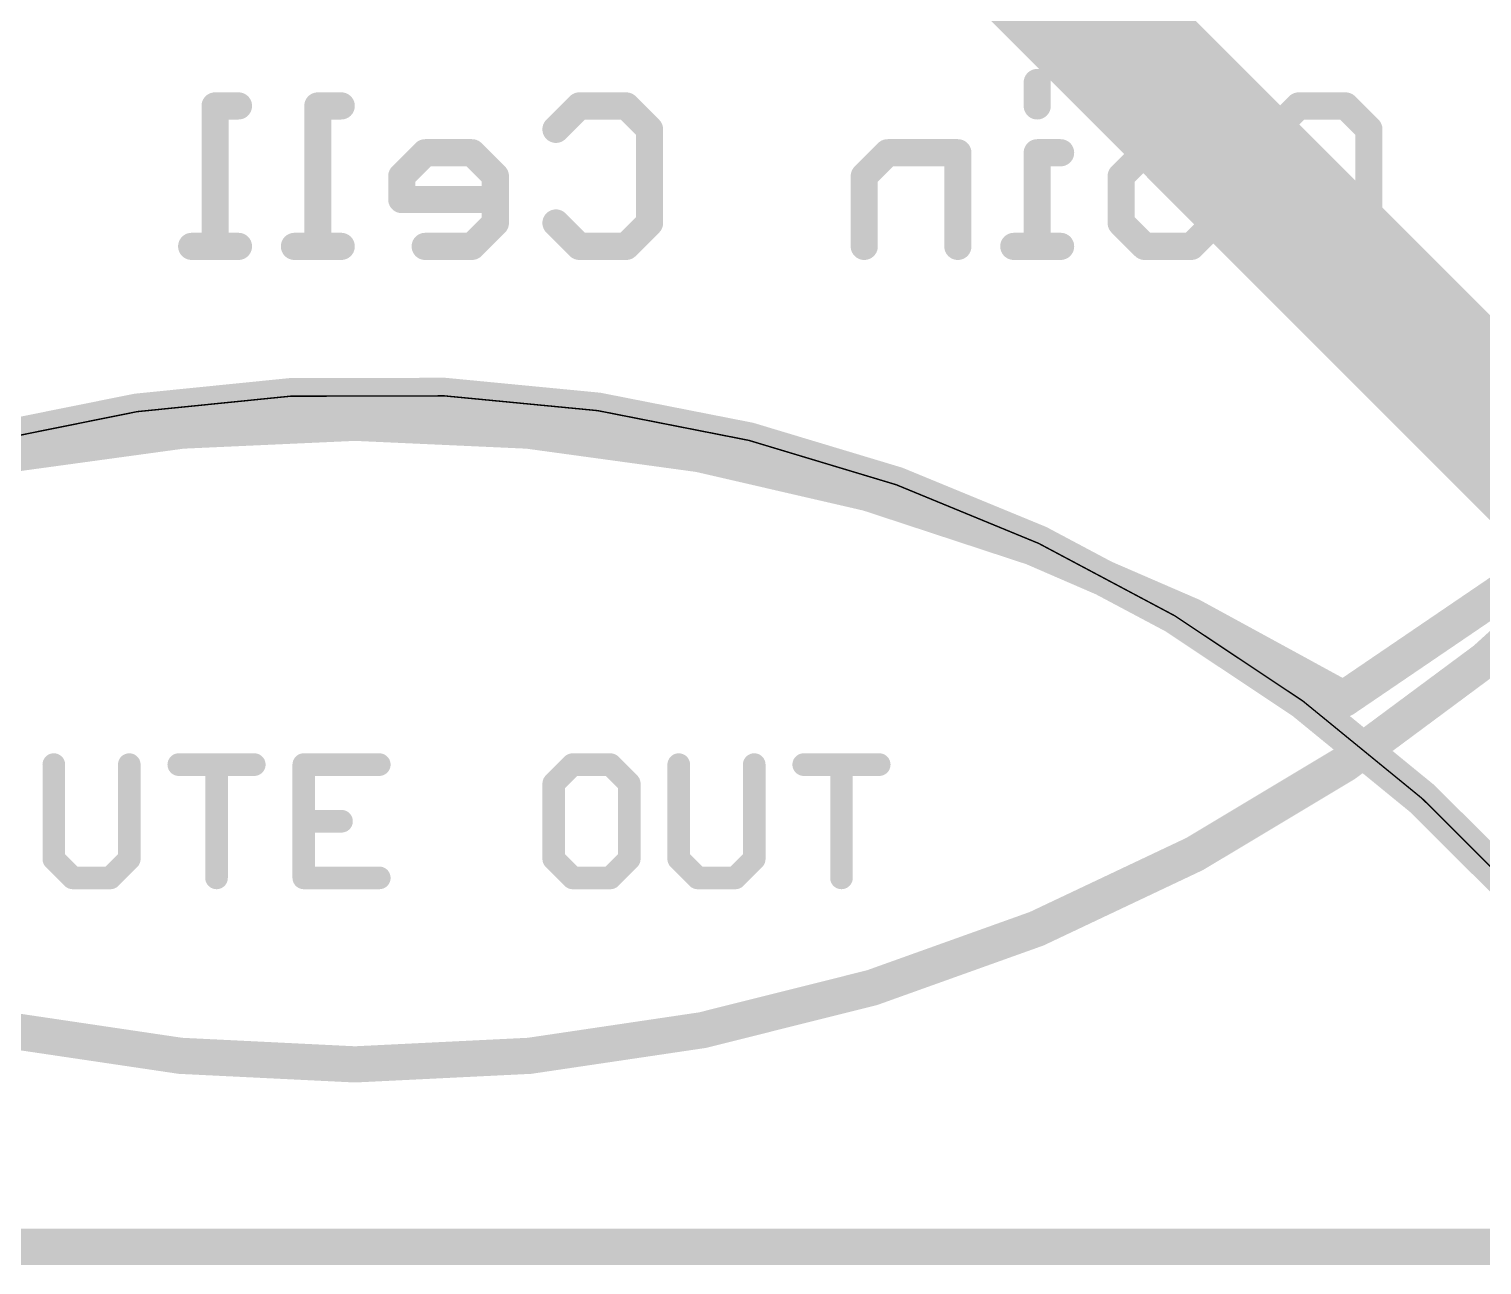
# Model space of a CAD drawing. Extents: x -29 to 78, y -21 to 39.
# Drawn here: x 14.17 to 22.33, y 0.18 to 7.11 of the extents above; entities that cross this region are included whole.
import ezdxf

# ---------------------------------------------------------------- set-up
doc = ezdxf.new("R2010")
doc.units = 0
for name, color, linetype in [('1', 12, 'CONTINUOUS'), ('20', 31, 'CONTINUOUS'), ('21', 41, 'CONTINUOUS'), ('22', 40, 'CONTINUOUS'), ('49', 6, 'CONTINUOUS'), ('51', 53, 'CONTINUOUS')]:
    doc.layers.add(name, color=color, linetype=linetype)

msp = doc.modelspace()

# ---------------------------------------------------------------- linework, layer by layer
at = {"layer": '1', "const_width": 0.8128}
msp.add_lwpolyline([(24.892, 2.413), (16.002, 11.303)], dxfattribs=at)
at = {"layer": '20'}
for points, const_width in [([(22.606, 2.1844, 0.4142), (10.16, 2.7686)], 0.2032), ([(22.606, 2.1844, 0.4142), (10.16, 2.7686)], 0.008), ([(14.3431, 2.985, 1), (14.2796, 2.985)], 0.0635), ([(14.7668, 2.985, 1), (14.7033, 2.985)], 0.0635), ([(15.013, 3.0168, 1), (15.013, 2.9533)], 0.0635), ([(15.2566, 2.985, 1), (15.1931, 2.985)], 0.0635), ([(15.4367, 2.9533, 1), (15.4367, 3.0168)], 0.0635), ([(15.7464, 2.985, 1), (15.6829, 2.985)], 0.0635), ([(15.7147, 3.0168, 1), (15.7147, 2.9533)], 0.0635), ([(16.1384, 2.9533, 1), (16.1384, 3.0168)], 0.0635), ([(17.2239, 3.0168, 1), (17.2239, 2.9533)], 0.0635), ([(17.2463, 2.9626, 1), (17.2014, 3.0075)], 0.0635), ([(17.4582, 3.0075, 1), (17.4133, 2.9626)], 0.0635), ([(17.4357, 2.9533, 1), (17.4357, 3.0168)], 0.0635), ([(17.8513, 2.985, 1), (17.7878, 2.985)], 0.0635), ([(18.275, 2.985, 1), (18.2115, 2.985)], 0.0635), ([(18.5212, 3.0168, 1), (18.5212, 2.9533)], 0.0635), ([(18.7648, 2.985, 1), (18.7013, 2.985)], 0.0635), ([(18.9449, 2.9533, 1), (18.9449, 3.0168)], 0.0635), ([(17.1497, 2.8791, 1), (17.0862, 2.8791)], 0.0635), ([(17.5734, 2.8791, 1), (17.5099, 2.8791)], 0.0635), ([(17.0955, 2.9016, 1), (17.1404, 2.8567)], 0.0635), ([(17.5192, 2.8567, 1), (17.5641, 2.9016)], 0.0635), ([(15.7147, 2.699, 1), (15.7147, 2.6355)], 0.0635), ([(15.9265, 2.6355, 1), (15.9265, 2.699)], 0.0635), ([(14.3338, 2.4779, 1), (14.2889, 2.433)], 0.0635), ([(14.2796, 2.4554, 1), (14.3431, 2.4554)], 0.0635), ([(14.7033, 2.4554, 1), (14.7668, 2.4554)], 0.0635), ([(14.7575, 2.433, 1), (14.7126, 2.4779)], 0.0635), ([(17.1404, 2.4779, 1), (17.0955, 2.433)], 0.0635), ([(17.0862, 2.4554, 1), (17.1497, 2.4554)], 0.0635), ([(17.5099, 2.4554, 1), (17.5734, 2.4554)], 0.0635), ([(17.5641, 2.433, 1), (17.5192, 2.4779)], 0.0635), ([(17.842, 2.4779, 1), (17.7971, 2.433)], 0.0635), ([(17.7878, 2.4554, 1), (17.8513, 2.4554)], 0.0635), ([(18.2115, 2.4554, 1), (18.275, 2.4554)], 0.0635), ([(18.2657, 2.433, 1), (18.2208, 2.4779)], 0.0635), ([(14.4173, 2.3813, 1), (14.4173, 2.3177)], 0.0635), ([(14.3949, 2.327, 1), (14.4398, 2.372)], 0.0635), ([(14.6067, 2.372, 1), (14.6516, 2.327)], 0.0635), ([(14.6292, 2.3177, 1), (14.6292, 2.3813)], 0.0635), ([(15.1931, 2.3495, 1), (15.2566, 2.3495)], 0.0635), ([(15.7147, 2.3813, 1), (15.7147, 2.3177)], 0.0635), ([(15.6829, 2.3495, 1), (15.7464, 2.3495)], 0.0635), ([(16.1384, 2.3177, 1), (16.1384, 2.3813)], 0.0635), ([(17.2239, 2.3813, 1), (17.2239, 2.3177)], 0.0635), ([(17.2014, 2.327, 1), (17.2463, 2.372)], 0.0635), ([(17.4133, 2.372, 1), (17.4582, 2.327)], 0.0635), ([(17.4357, 2.3177, 1), (17.4357, 2.3813)], 0.0635), ([(17.9255, 2.3813, 1), (17.9255, 2.3177)], 0.0635), ([(17.9031, 2.327, 1), (17.948, 2.372)], 0.0635), ([(18.1149, 2.372, 1), (18.1598, 2.327)], 0.0635), ([(18.1374, 2.3177, 1), (18.1374, 2.3813)], 0.0635), ([(18.7013, 2.3495, 1), (18.7648, 2.3495)], 0.0635)]:
    msp.add_lwpolyline(points, format="xyb", dxfattribs=dict(at, const_width=const_width))
at = {"layer": '20', "const_width": 0.127}
for points in [[(14.3114, 2.985), (14.3114, 2.4554)], [(14.7351, 2.4554), (14.7351, 2.985)], [(15.013, 2.985), (15.4367, 2.985)], [(15.2249, 2.3495), (15.2249, 2.985)], [(16.1384, 2.985), (15.7147, 2.985)], [(15.7147, 2.985), (15.7147, 2.3495)], [(17.2239, 2.985), (17.1179, 2.8791)], [(17.4357, 2.985), (17.2239, 2.985)], [(17.5416, 2.8791), (17.4357, 2.985)], [(17.8196, 2.985), (17.8196, 2.4554)], [(18.2433, 2.4554), (18.2433, 2.985)], [(18.5212, 2.985), (18.9449, 2.985)], [(18.7331, 2.3495), (18.7331, 2.985)], [(17.1179, 2.8791), (17.1179, 2.4554)], [(17.5416, 2.4554), (17.5416, 2.8791)], [(15.7147, 2.6673), (15.9265, 2.6673)], [(14.3114, 2.4554), (14.4173, 2.3495)], [(14.6292, 2.3495), (14.7351, 2.4554)], [(17.1179, 2.4554), (17.2239, 2.3495)], [(17.4357, 2.3495), (17.5416, 2.4554)], [(17.8196, 2.4554), (17.9255, 2.3495)], [(18.1374, 2.3495), (18.2433, 2.4554)], [(14.4173, 2.3495), (14.6292, 2.3495)], [(15.7147, 2.3495), (16.1384, 2.3495)], [(17.2239, 2.3495), (17.4357, 2.3495)], [(17.9255, 2.3495), (18.1374, 2.3495)]]:
    msp.add_lwpolyline(points, dxfattribs=at)
at = {"layer": '21', "const_width": 0.2032}
msp.add_lwpolyline([(26.552, 6.753), (21.552, 3.353)], dxfattribs=at)
at = {"layer": '21'}
for points, const_width in [([(21.552, 3.353, 0.2793), (10.452, 3.353)], 0.2032), ([(21.5234, 3.395, 1), (21.5806, 3.311)], 0.1016), ([(21.5257, 3.3096, 1), (21.5783, 3.3964)], 0.1016)]:
    msp.add_lwpolyline(points, format="xyb", dxfattribs=dict(at, const_width=const_width))
at = {"layer": '22', "const_width": 0.1524}
for points in [[(19.8319, 6.8122), (19.8319, 6.6809)], [(15.348, 6.6809), (15.2167, 6.6809)], [(15.2167, 6.6809), (15.2167, 5.8928)], [(15.9249, 6.6809), (15.7936, 6.6809)], [(15.7936, 6.6809), (15.7936, 5.8928)], [(17.1302, 6.5495), (17.2616, 6.6809)], [(17.2616, 6.6809), (17.5243, 6.6809)], [(17.5243, 6.6809), (17.6556, 6.5495)], [(21.1685, 6.5495), (21.2999, 6.6809)], [(21.2999, 6.6809), (21.5626, 6.6809)], [(21.5626, 6.6809), (21.6939, 6.5495)], [(17.6556, 6.5495), (17.6556, 6.0241)], [(21.6939, 6.5495), (21.6939, 6.0241)], [(16.3962, 6.4182), (16.2649, 6.2868)], [(16.6589, 6.4182), (16.3962, 6.4182)], [(16.7903, 6.2868), (16.6589, 6.4182)], [(18.9923, 6.4182), (18.8609, 6.2868)], [(19.3863, 6.4182), (18.9923, 6.4182)], [(19.3863, 5.8928), (19.3863, 6.4182)], [(19.9632, 6.4182), (19.8319, 6.4182)], [(19.8319, 6.4182), (19.8319, 5.8928)], [(20.3032, 6.2868), (20.4345, 6.4182)], [(20.4345, 6.4182), (20.6972, 6.4182)], [(20.6972, 6.4182), (20.8286, 6.2868)], [(16.2649, 6.2868), (16.2649, 6.1555)], [(16.7903, 6.0241), (16.7903, 6.2868)], [(18.8609, 6.2868), (18.8609, 5.8928)], [(20.3032, 6.0241), (20.3032, 6.2868)], [(20.8286, 6.2868), (20.8286, 6.0241)], [(16.2649, 6.1555), (16.7903, 6.1555)], [(16.6589, 5.8928), (16.7903, 6.0241)], [(17.2616, 5.8928), (17.1302, 6.0241)], [(17.6556, 6.0241), (17.5243, 5.8928)], [(20.4345, 5.8928), (20.3032, 6.0241)], [(20.8286, 6.0241), (20.6972, 5.8928)], [(21.2999, 5.8928), (21.1685, 6.0241)], [(21.6939, 6.0241), (21.5626, 5.8928)], [(15.348, 5.8928), (15.0853, 5.8928)], [(15.9249, 5.8928), (15.6622, 5.8928)], [(16.3962, 5.8928), (16.6589, 5.8928)], [(17.5243, 5.8928), (17.2616, 5.8928)], [(19.9632, 5.8928), (19.7005, 5.8928)], [(20.6972, 5.8928), (20.4345, 5.8928)], [(21.5626, 5.8928), (21.2999, 5.8928)]]:
    msp.add_lwpolyline(points, dxfattribs=at)
at = {"layer": '22', "const_width": 0.0762}
for points in [[(19.87, 6.8122, 1), (19.7938, 6.8122)], [(15.2167, 6.719, 1), (15.2167, 6.6428)], [(15.2548, 6.6809, 1), (15.1786, 6.6809)], [(15.348, 6.6428, 1), (15.348, 6.719)], [(15.7936, 6.719, 1), (15.7936, 6.6428)], [(15.8317, 6.6809, 1), (15.7555, 6.6809)], [(15.9249, 6.6428, 1), (15.9249, 6.719)], [(17.2616, 6.719, 1), (17.2616, 6.6428)], [(17.2885, 6.6539, 1), (17.2346, 6.7078)], [(17.5512, 6.7078, 1), (17.4973, 6.6539)], [(17.5243, 6.6428, 1), (17.5243, 6.719)], [(19.7938, 6.6809, 1), (19.87, 6.6809)], [(21.2999, 6.719, 1), (21.2999, 6.6428)], [(21.3268, 6.6539, 1), (21.2729, 6.7078)], [(21.5895, 6.7078, 1), (21.5356, 6.6539)], [(21.5626, 6.6428, 1), (21.5626, 6.719)], [(17.1033, 6.5765, 1), (17.1572, 6.5226)], [(17.6937, 6.5495, 1), (17.6175, 6.5495)], [(17.6287, 6.5226, 1), (17.6825, 6.5765)], [(21.1416, 6.5765, 1), (21.1955, 6.5226)], [(21.732, 6.5495, 1), (21.6558, 6.5495)], [(21.667, 6.5226, 1), (21.7209, 6.5765)], [(16.3962, 6.4563, 1), (16.3962, 6.3801)], [(16.4232, 6.3912, 1), (16.3693, 6.4451)], [(16.6859, 6.4451, 1), (16.632, 6.3912)], [(16.6589, 6.3801, 1), (16.6589, 6.4563)], [(18.9923, 6.4563, 1), (18.9923, 6.3801)], [(19.0192, 6.3912, 1), (18.9653, 6.4451)], [(19.4244, 6.4182, 1), (19.3482, 6.4182)], [(19.3863, 6.3801, 1), (19.3863, 6.4563)], [(19.8319, 6.4563, 1), (19.8319, 6.3801)], [(19.87, 6.4182, 1), (19.7938, 6.4182)], [(19.9632, 6.3801, 1), (19.9632, 6.4563)], [(20.4345, 6.4563, 1), (20.4345, 6.3801)], [(20.4615, 6.3912, 1), (20.4076, 6.4451)], [(20.7242, 6.4451, 1), (20.6703, 6.3912)], [(20.6972, 6.3801, 1), (20.6972, 6.4563)], [(16.303, 6.2868, 1), (16.2268, 6.2868)], [(16.8284, 6.2868, 1), (16.7522, 6.2868)], [(18.899, 6.2868, 1), (18.8228, 6.2868)], [(20.3413, 6.2868, 1), (20.2651, 6.2868)], [(20.8667, 6.2868, 1), (20.7905, 6.2868)], [(16.2379, 6.3138, 1), (16.2918, 6.2599)], [(16.7633, 6.2599, 1), (16.8172, 6.3138)], [(18.834, 6.3138, 1), (18.8879, 6.2599)], [(20.2762, 6.3138, 1), (20.3301, 6.2599)], [(20.8016, 6.2599, 1), (20.8555, 6.3138)], [(16.2649, 6.1936, 1), (16.2649, 6.1174)], [(16.7903, 6.1174, 1), (16.7903, 6.1936)], [(16.2268, 6.1555, 1), (16.303, 6.1555)], [(16.7522, 6.0241, 1), (16.8284, 6.0241)], [(16.8172, 5.9972, 1), (16.7633, 6.0511)], [(17.1572, 6.0511, 1), (17.1033, 5.9972)], [(17.6175, 6.0241, 1), (17.6937, 6.0241)], [(17.6825, 5.9972, 1), (17.6287, 6.0511)], [(20.3301, 6.0511, 1), (20.2762, 5.9972)], [(20.2651, 6.0241, 1), (20.3413, 6.0241)], [(20.7905, 6.0241, 1), (20.8667, 6.0241)], [(20.8555, 5.9972, 1), (20.8016, 6.0511)], [(21.1955, 6.0511, 1), (21.1416, 5.9972)], [(21.6558, 6.0241, 1), (21.732, 6.0241)], [(21.7209, 5.9972, 1), (21.667, 6.0511)], [(15.0853, 5.9309, 1), (15.0853, 5.8547)], [(15.348, 5.8547, 1), (15.348, 5.9309)], [(15.6622, 5.9309, 1), (15.6622, 5.8547)], [(15.9249, 5.8547, 1), (15.9249, 5.9309)], [(16.3962, 5.9309, 1), (16.3962, 5.8547)], [(16.632, 5.9197, 1), (16.6859, 5.8659)], [(16.6589, 5.8547, 1), (16.6589, 5.9309)], [(17.2616, 5.9309, 1), (17.2616, 5.8547)], [(17.2346, 5.8659, 1), (17.2885, 5.9197)], [(17.4973, 5.9197, 1), (17.5512, 5.8659)], [(17.5243, 5.8547, 1), (17.5243, 5.9309)], [(19.7005, 5.9309, 1), (19.7005, 5.8547)], [(19.9632, 5.8547, 1), (19.9632, 5.9309)], [(20.4345, 5.9309, 1), (20.4345, 5.8547)], [(20.4076, 5.8659, 1), (20.4615, 5.9197)], [(20.6703, 5.9197, 1), (20.7242, 5.8659)], [(20.6972, 5.8547, 1), (20.6972, 5.9309)], [(21.2999, 5.9309, 1), (21.2999, 5.8547)], [(21.2729, 5.8659, 1), (21.3268, 5.9197)], [(21.5356, 5.9197, 1), (21.5895, 5.8659)], [(21.5626, 5.8547, 1), (21.5626, 5.9309)], [(15.1786, 5.8928, 1), (15.2548, 5.8928)], [(15.7555, 5.8928, 1), (15.8317, 5.8928)], [(18.8228, 5.8928, 1), (18.899, 5.8928)], [(19.3482, 5.8928, 1), (19.4244, 5.8928)], [(19.7938, 5.8928, 1), (19.87, 5.8928)]]:
    msp.add_lwpolyline(points, format="xyb", dxfattribs=at)
at = {"layer": '49', "const_width": 0.2032}
msp.add_lwpolyline([(44.45, 0.2794), (-6.35, 0.2794)], dxfattribs=at)
at = {"layer": '51', "const_width": 0.2032}
msp.add_lwpolyline([(16.002, 1.303, 1), (16.002, 21.303, 1), (16.002, 1.303)], format="xyb", dxfattribs=at)

doc.saveas('drawing.dxf')
